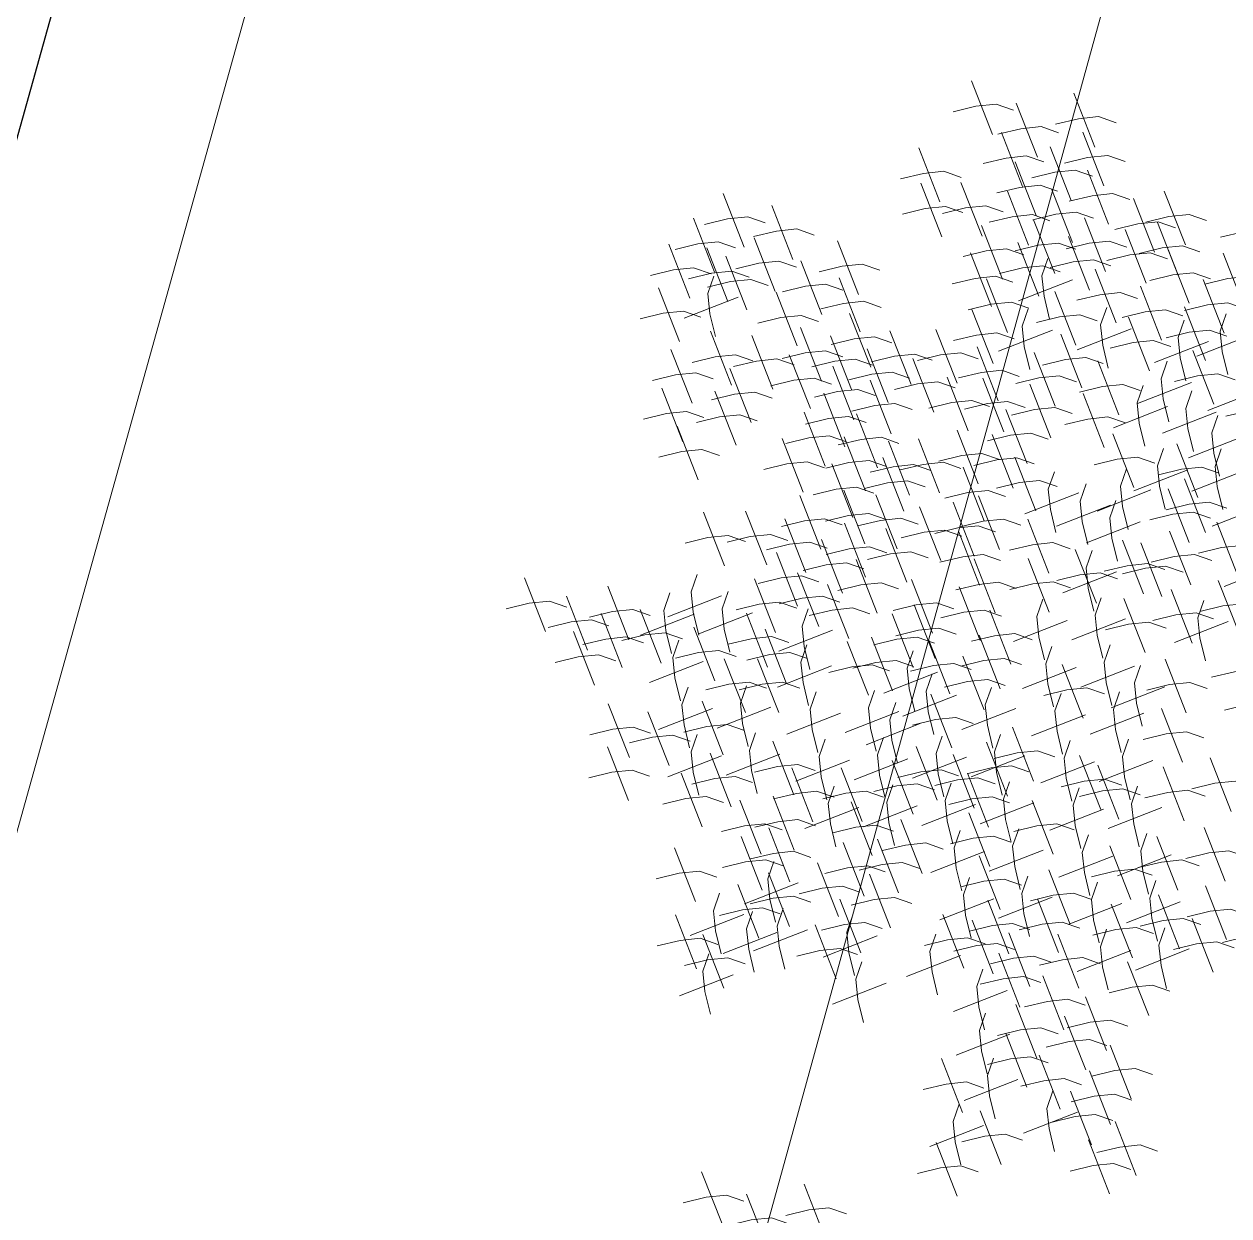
# Model space of a CAD drawing. Header units: millimetres. Extents: x 474016 to 477875, y 2288607 to 2292200.
# Drawn here: x 474440.06 to 474449.75, y 2289468.14 to 2289477.73 of the extents above; entities that cross this region are included whole.
import ezdxf

# ---------------------------------------------------------------- set-up
doc = ezdxf.new("R2010")
doc.units = ezdxf.units.MM
doc.header["$LTSCALE"] = 50
for name, color, linetype, lineweight in [('BANQUETA', 251, 'Continuous', 5), ('EXT', 3, 'Continuous', 5), ('JARDINES', 98, 'Continuous', 13)]:
    doc.layers.add(name, color=color, linetype=linetype, lineweight=lineweight)
doc.layers.add('CVL_LOTIF', color=1, linetype='Continuous')

# ---------------------------------------------------------------- blocks, each defined once
blk = doc.blocks.new('Plarbol-031')
for points in [[(-1.761525, 1.7539), (-1.539175, 1.6008)], [(-1.75135, 1.585575), (-1.677025, 1.6675), (-1.603975, 1.7285), (-1.52075, 1.750725)], [(-0.81625, 1.57985), (-0.74195, 1.6618), (-0.668875, 1.722775), (-0.585675, 1.745)], [(-1.6243, 1.62685), (-1.401975, 1.47375)], [(-1.614125, 1.458525), (-1.5398, 1.54045), (-1.46675, 1.60145), (-1.38355, 1.623675)], [(-1.15485, 1.61225), (-0.932525, 1.45915)], [(-1.144675, 1.4439), (-1.07035, 1.52585), (-0.9973, 1.586825), (-0.9141, 1.609075)], [(-2.19095, 1.5341), (-1.9686, 1.381025)], [(-2.180775, 1.365775), (-2.10645, 1.447725), (-2.0334, 1.5087), (-1.950175, 1.530925)], [(-1.9578, 1.5646), (-1.735475, 1.4115)], [(-1.94765, 1.39625), (-1.873325, 1.4782), (-1.800275, 1.5392), (-1.71705, 1.561425)], [(-0.764175, 1.525225), (-0.541825, 1.372125)], [(-0.754, 1.356875), (-0.679675, 1.438825), (-0.606625, 1.4998), (-0.5234, 1.52205)], [(-1.7126, 1.48455), (-1.490275, 1.331475)], [(-1.702425, 1.316225), (-1.6281, 1.398175), (-1.55505, 1.45915), (-1.47185, 1.481375)], [(-1.506775, 1.49155), (-1.28445, 1.33845)], [(-1.496625, 1.3232), (-1.4223, 1.40515), (-1.349225, 1.466125), (-1.266025, 1.488375)], [(-1.255225, 1.50235), (-1.032875, 1.34925)], [(-1.24505, 1.334), (-1.170725, 1.41595), (-1.097675, 1.476925), (-1.01445, 1.499175)], [(-1.098325, 1.4725), (-0.875975, 1.3194)], [(-1.08815, 1.30415), (-1.013825, 1.3861), (-0.940775, 1.447075), (-0.85755, 1.469325)], [(-1.93875, 1.41215), (-1.7164, 1.25905)], [(-1.928575, 1.2438), (-1.85425, 1.32575), (-1.7812, 1.386725), (-1.698, 1.408975)], [(-1.205675, 1.361325), (-0.983325, 1.208225)], [(-1.1955, 1.192975), (-1.121175, 1.274925), (-1.048125, 1.3359), (-0.9649, 1.35815)], [(-0.9865, 1.395625), (-0.764175, 1.242525)], [(-0.97635, 1.227275), (-0.902025, 1.309225), (-0.828975, 1.370225), (-0.74575, 1.39245)], [(-0.773075, 1.37085), (-0.550725, 1.21775)], [(-0.7629, 1.2025), (-0.688575, 1.28445), (-0.615525, 1.34545), (-0.5323, 1.367675)], [(-1.808525, 1.33465), (-1.586175, 1.18155)], [(-1.79835, 1.1663), (-1.724025, 1.24825), (-1.650975, 1.309225), (-1.567775, 1.331475)], [(-1.59825, 1.3251), (-1.375925, 1.172025)], [(-1.5881, 1.156775), (-1.513775, 1.238725), (-1.440725, 1.2997), (-1.3575, 1.321925)], [(-1.39435, 1.2997), (-1.172, 1.1466)], [(-1.384175, 1.13135), (-1.30985, 1.2133), (-1.2368, 1.2743), (-1.153575, 1.296525)], [(-0.428125, 1.067825), (-0.510075, 1.14215), (-0.57105, 1.215225), (-0.5933, 1.298425)], [(-0.596475, 1.057675), (-0.443375, 1.28)], [(-1.761525, 1.2006), (-1.539175, 1.0475)], [(-1.75135, 1.03225), (-1.677025, 1.1142), (-1.603975, 1.1752), (-1.52075, 1.197425)], [(-1.4064, 1.18535), (-1.184075, 1.03225)], [(-0.773075, 1.216475), (-0.550725, 1.0634)], [(-0.7629, 1.04815), (-0.688575, 1.1301), (-0.615525, 1.191075), (-0.5323, 1.2133)], [(-2.21825, 1.13645), (-1.995925, 0.98335)], [(-2.2081, 0.9681), (-2.133775, 1.05005), (-2.060725, 1.111025), (-1.9775, 1.133275)], [(-1.58555, 1.158675), (-1.363225, 1.005575)], [(-1.575375, 0.990325), (-1.50105, 1.072275), (-1.428, 1.133275), (-1.3448, 1.1555)], [(-1.39625, 1.017025), (-1.321925, 1.09895), (-1.248875, 1.15995), (-1.16565, 1.182175)], [(-1.21775, 1.128175), (-0.9954, 0.9751)], [(-0.9973, 1.1809), (-0.774975, 1.027825)], [(-0.98715, 1.012575), (-0.912825, 1.094525), (-0.839775, 1.1555), (-0.75655, 1.177725)], [(-0.7432, 0.923), (-0.590125, 1.145325)], [(-0.574875, 0.93315), (-0.656825, 1.007475), (-0.7178, 1.08055), (-0.740025, 1.16375)], [(-1.9648, 1.11295), (-1.74245, 0.95985)], [(-1.954625, 0.9446), (-1.8803, 1.02655), (-1.80725, 1.087525), (-1.724025, 1.10975)], [(-1.207575, 0.95985), (-1.13325, 1.0418), (-1.0602, 1.102775), (-0.976975, 1.125)], [(-0.4116, 0.87535), (-0.258525, 1.0977)], [(-1.58745, 1.029725), (-1.365125, 0.876625)], [(-1.5773, 0.861375), (-1.502975, 0.943325), (-1.429925, 1.0043), (-1.3467, 1.02655)], [(-1.431825, 0.805475), (-1.278725, 1.027825)], [(-1.263475, 0.81565), (-1.345425, 0.889975), (-1.4064, 0.963025), (-1.42865, 1.046225)], [(-0.96365, 1.03035), (-0.7413, 0.87725)], [(-0.953475, 0.862025), (-0.87915, 0.94395), (-0.8061, 1.00495), (-0.722875, 1.027175)], [(-0.62695, 1.06975), (-0.404625, 0.91665)], [(-0.6168, 0.9014), (-0.542475, 0.98335), (-0.469425, 1.044325), (-0.3862, 1.066575)], [(-0.326475, 0.900775), (-0.25215, 0.9827), (-0.179125, 1.0437), (-0.095925, 1.065925)], [(-2.11915, 1.00495), (-1.896825, 0.85185)], [(-2.109, 0.8366), (-2.034675, 0.91855), (-1.961625, 0.979525), (-1.8784, 1.001775)], [(-1.772325, 0.999875), (-1.549975, 0.846775)], [(-1.76215, 0.831525), (-1.687825, 0.913475), (-1.614775, 0.97445), (-1.53155, 0.996675)], [(-1.076075, 0.769275), (-0.922975, 0.9916)], [(-0.90775, 0.779425), (-0.989675, 0.85375), (-1.050675, 0.9268), (-1.0729, 1.010025)], [(-0.53295, 0.72925), (-0.6149, 0.803575), (-0.675875, 0.876625), (-0.6981, 0.95985)], [(-1.315575, 0.93635), (-1.093225, 0.78325)], [(-1.3054, 0.768), (-1.231075, 0.84995), (-1.158025, 0.910925), (-1.0748, 0.93315)], [(-0.701275, 0.719075), (-0.548175, 0.941425)], [(-0.358875, 0.6797), (-0.440825, 0.754025), (-0.501825, 0.827075), (-0.52405, 0.9103)], [(-1.7431, 0.8652), (-1.52075, 0.7121)], [(-1.732925, 0.69685), (-1.6586, 0.7788), (-1.58555, 0.839775), (-1.502325, 0.862025)], [(-0.527225, 0.669525), (-0.374125, 0.891875)], [(-0.36205, 0.642225), (-0.209, 0.86455)], [(-0.19375, 0.652375), (-0.275675, 0.7267), (-0.33665, 0.79975), (-0.358875, 0.882975)], [(-1.6135, 0.8061), (-1.391175, 0.653025)], [(-1.603325, 0.637775), (-1.529025, 0.719725), (-1.45595, 0.7807), (-1.37275, 0.802925)], [(-1.20885, 0.568525), (-1.2908, 0.64285), (-1.351775, 0.7159), (-1.374, 0.799125)], [(-0.5628, 0.572975), (-0.64475, 0.6473), (-0.705725, 0.72035), (-0.727975, 0.803575)], [(-1.3772, 0.558375), (-1.2241, 0.7807)], [(-1.18025, 0.78705), (-0.957925, 0.63395)], [(-1.1701, 0.618725), (-1.095775, 0.70065), (-1.022725, 0.76165), (-0.9395, 0.783875)], [(-0.966825, 0.780075), (-0.744475, 0.626975)], [(-0.95665, 0.611725), (-0.882325, 0.693675), (-0.809275, 0.75465), (-0.72605, 0.7769)], [(-0.73115, 0.5628), (-0.57805, 0.78515)], [(-0.262325, 0.520875), (-0.10925, 0.743225)], [(-0.094, 0.53105), (-0.17595, 0.605375), (-0.23695, 0.678425), (-0.25915, 0.76165)], [(-1.58935, 0.6492), (-1.367025, 0.4961)], [(-1.5792, 0.480875), (-1.504875, 0.5628), (-1.431825, 0.6238), (-1.3486, 0.646025)], [(-1.235525, 0.646025), (-1.0132, 0.492925)], [(-1.225375, 0.4777), (-1.15105, 0.559625), (-1.077975, 0.620625), (-0.994775, 0.64285)], [(-0.444, 0.665725), (-0.2217, 0.512625)], [(-0.43385, 0.497375), (-0.359525, 0.579325), (-0.286475, 0.6403), (-0.203275, 0.66255)], [(-0.091475, 0.439575), (0.061625, 0.6619)], [(-2.290675, 0.56345), (-2.06835, 0.41035)], [(-0.938875, 0.6149), (-0.716525, 0.4618)], [(-0.9287, 0.44655), (-0.854375, 0.5285), (-0.781325, 0.5895), (-0.6981, 0.611725)], [(-0.4872, 0.3716), (-0.3341, 0.59395)], [(-0.31885, 0.381775), (-0.4008, 0.4561), (-0.4618, 0.52915), (-0.484025, 0.61235)], [(-2.6369, 0.527875), (-2.41455, 0.374775)], [(-2.626725, 0.359525), (-2.5524, 0.441475), (-2.47935, 0.502475), (-2.396125, 0.5247)], [(-2.280525, 0.3951), (-2.2062, 0.47705), (-2.133125, 0.538025), (-2.049925, 0.560275)], [(-1.47185, 0.5177), (-1.2495, 0.364625)], [(-1.461675, 0.349375), (-1.38735, 0.431325), (-1.3143, 0.4923), (-1.231075, 0.514525)], [(-1.1701, 0.512625), (-0.94775, 0.359525)], [(-1.159925, 0.344275), (-1.0856, 0.426225), (-1.01255, 0.487225), (-0.929325, 0.50945)], [(-0.719075, 0.536775), (-0.496725, 0.383675)], [(-0.7089, 0.368425), (-0.634575, 0.450375), (-0.561525, 0.51135), (-0.4783, 0.5336)], [(-0.3233, 0.55075), (-0.101, 0.39765)], [(-0.31315, 0.3824), (-0.23885, 0.46435), (-0.1658, 0.525325), (-0.082575, 0.547575)], [(-1.677025, 0.478325), (-1.4547, 0.325225)], [(-1.66685, 0.309975), (-1.59255, 0.391925), (-1.519475, 0.452925), (-1.436275, 0.47515)], [(-0.359525, 0.4688), (-0.1372, 0.3157)], [(-0.34935, 0.30045), (-0.275025, 0.3824), (-0.202, 0.443375), (-0.118775, 0.465625)], [(-0.084475, 0.467525), (0.13785, 0.314425)], [(-0.074325, 0.299175), (0, 0.381125), (0.073075, 0.442125), (0.156275, 0.46435)], [(0.11245, 0.237575), (0.26555, 0.4599)], [(-2.85795, 0.4472), (-2.635625, 0.2941)], [(-2.8478, 0.27885), (-2.773475, 0.3608), (-2.700425, 0.421775), (-2.6172, 0.444025)], [(-2.187125, 0.4237), (-1.9648, 0.2706)], [(-2.176975, 0.25535), (-2.10265, 0.3373), (-2.0296, 0.398275), (-1.946375, 0.420525)], [(-1.3683, 0.41225), (-1.14595, 0.25915)], [(-1.358125, 0.243925), (-1.2838, 0.325875), (-1.21075, 0.38685), (-1.127525, 0.409075)], [(-0.576775, 0.1969), (-0.423675, 0.41925)], [(-0.408425, 0.207075), (-0.490375, 0.2814), (-0.551375, 0.35445), (-0.5736, 0.437675)], [(-2.62165, 0.357), (-2.3993, 0.2039)], [(-2.611475, 0.18865), (-2.53715, 0.2706), (-2.4641, 0.331575), (-2.380875, 0.353825)], [(-2.38025, 0.3894), (-2.1579, 0.2363)], [(-2.370075, 0.22105), (-2.29575, 0.303), (-2.2227, 0.363975), (-2.1395, 0.3862)], [(-1.851075, 0.3519), (-1.62875, 0.198825)], [(-1.840925, 0.183575), (-1.7666, 0.265525), (-1.69355, 0.3265), (-1.610325, 0.348725)], [(-1.1955, 0.35065), (-0.973175, 0.19755)], [(-1.18535, 0.1823), (-1.111025, 0.26425), (-1.037975, 0.325225), (-0.95475, 0.34745)], [(-2.0531, 0.3138), (-1.83075, 0.1607)], [(-2.042925, 0.14545), (-1.9686, 0.2274), (-1.89555, 0.288375), (-1.812325, 0.310625)], [(-1.690375, 0.3049), (-1.468025, 0.1518)], [(-1.6802, 0.13655), (-1.605875, 0.2185), (-1.532825, 0.2795), (-1.4496, 0.301725)], [(-1.508675, 0.322675), (-1.28635, 0.1696)], [(-1.498525, 0.15435), (-1.4242, 0.2363), (-1.35115, 0.297275), (-1.267925, 0.3195)], [(-0.36715, 0.0559), (-0.4491, 0.1302), (-0.510075, 0.20325), (-0.5323, 0.286475)], [(-0.2433, 0.3087), (-0.02095, 0.155625)], [(-0.233125, 0.140375), (-0.1588, 0.222325), (-0.08575, 0.2833), (-0.002525, 0.305525)], [(-2.9075, 0.273125), (-2.685175, 0.12005)], [(-2.89735, 0.1048), (-2.823025, 0.18675), (-2.749975, 0.247725), (-2.66675, 0.26995)], [(-0.680325, 0.00635), (-0.762275, 0.08065), (-0.82325, 0.1537), (-0.845475, 0.236925)], [(-0.6943, 0.0324), (-0.5412, 0.254725)], [(-0.52595, 0.042575), (-0.6079, 0.116875), (-0.668875, 0.189925), (-0.691125, 0.273125)], [(-0.535475, 0.04575), (-0.382375, 0.26805)], [(0.074325, 0.245175), (0.296675, 0.0921)], [(0.0845, 0.07685), (0.158825, 0.1588), (0.231875, 0.219775), (0.3151, 0.242)], [(-2.777925, 0.194375), (-2.555575, 0.0413)], [(-2.76775, 0.02605), (-2.693425, 0.107975), (-2.620375, 0.16895), (-2.53715, 0.1912)], [(-2.682625, 0.21215), (-2.4603, 0.05905)], [(-2.672475, 0.043825), (-2.59815, 0.12575), (-2.525075, 0.18675), (-2.441875, 0.208975)], [(-2.3936, 0.204525), (-2.17125, 0.05145)], [(-2.383425, 0.036225), (-2.3091, 0.118125), (-2.23605, 0.179125), (-2.152825, 0.20135)], [(-2.0696, 0.177225), (-1.847275, 0.02415)], [(-2.05945, 0.0089), (-1.985125, 0.090825), (-1.912075, 0.1518), (-1.82885, 0.17405)], [(-1.892375, 0.22295), (-1.67005, 0.06985)], [(-1.8822, 0.054625), (-1.8079, 0.13655), (-1.734825, 0.19755), (-1.651625, 0.219775)], [(-1.1847, 0.2185), (-0.962375, 0.0654)], [(-1.17455, 0.0502), (-1.100225, 0.1321), (-1.027175, 0.1931), (-0.94395, 0.215325)], [(-1.037325, 0.189925), (-0.815, 0.03685)], [(-1.027175, 0.0216), (-0.95285, 0.103525), (-0.879775, 0.1645), (-0.796575, 0.18675)], [(-0.84865, -0.0038), (-0.695575, 0.2185)], [(-0.324575, 0.188025), (-0.102275, 0.03495)], [(-0.314425, 0.0197), (-0.240125, 0.101625), (-0.16705, 0.1626), (-0.08385, 0.18485)], [(-2.2062, 0.13085), (-1.98385, -0.022225)], [(-2.196025, -0.037475), (-2.1217, 0.044475), (-2.04865, 0.105425), (-1.965425, 0.127675)], [(-1.330825, 0.1429), (-1.108475, -0.01015)], [(-1.32065, -0.0254), (-1.246325, 0.05655), (-1.173275, 0.1175), (-1.09005, 0.139725)], [(-0.402075, 0.1499), (-0.179775, -0.003175)], [(-0.391925, -0.018425), (-0.3176, 0.0635), (-0.24455, 0.1245), (-0.16135, 0.146725)], [(0.235675, -0.100375), (0.15375, -0.02605), (0.09275, 0.047025), (0.070525, 0.1302)], [(-2.934825, 0.107975), (-2.712475, -0.0451)], [(-2.92465, -0.06035), (-2.850325, 0.0216), (-2.777275, 0.08255), (-2.69405, 0.1048)], [(-2.680725, -0.13785), (-2.527625, 0.084475)], [(-2.512375, -0.127675), (-2.594325, -0.05335), (-2.6553, 0.0197), (-2.67755, 0.1029)], [(-1.98005, 0.0654), (-1.7577, -0.08765)], [(-1.969875, -0.1029), (-1.89555, -0.02095), (-1.8225, 0.040025), (-1.739275, 0.062225)], [(-1.799, 0.1086), (-1.57665, -0.044475)], [(-1.788825, -0.0597), (-1.7145, 0.02225), (-1.64145, 0.0832), (-1.558225, 0.105425)], [(-0.084475, 0.086375), (0.13785, -0.0667)], [(-0.074325, -0.08195), (0, 0), (0.073075, 0.060975), (0.156275, 0.0832)], [(0.06735, -0.110525), (0.22045, 0.111775)], [(-1.457225, 0.008275), (-1.2349, -0.144825)], [(-1.447075, -0.160075), (-1.37275, -0.078125), (-1.2997, -0.01715), (-1.216475, 0.005075)], [(-1.210125, 0.015875), (-0.987775, -0.1372)], [(-1.19995, -0.15245), (-1.125625, -0.0705), (-1.052575, -0.009525), (-0.96935, 0.0127)], [(-0.4961, -0.210275), (-0.343, 0.012075)], [(-0.32775, -0.2001), (-0.4097, -0.125775), (-0.470675, -0.052725), (-0.492925, 0.0305)], [(0.30175, -0.148), (0.376075, -0.06605), (0.449125, -0.005075), (0.53235, 0.01715)], [(-2.3739, -0.02795), (-2.15155, -0.18105)], [(-2.363725, -0.196275), (-2.2894, -0.11435), (-2.21635, -0.05335), (-2.133125, -0.031125)], [(-2.17825, -0.00445), (-1.9559, -0.157525)], [(-2.168075, -0.172775), (-2.09375, -0.090825), (-2.0207, -0.02985), (-1.937475, -0.007625)], [(-1.076075, -0.054625), (-0.85375, -0.207725)], [(-0.82325, -0.0165), (-0.600925, -0.1696)], [(-0.813075, -0.18485), (-0.73875, -0.1029), (-0.6657, -0.041925), (-0.5825, -0.0197)], [(-0.5609, -0.0089), (-0.33855, -0.161975)], [(-0.550725, -0.177225), (-0.4764, -0.095275), (-0.40335, -0.0343), (-0.320125, -0.012075)], [(-2.8605, -0.087025), (-2.63815, -0.240125)], [(-2.850325, -0.255375), (-2.776, -0.173425), (-2.70295, -0.112425), (-2.619725, -0.0902)], [(-1.944475, -0.062875), (-1.722125, -0.215975)], [(-1.9343, -0.231225), (-1.859975, -0.149275), (-1.786925, -0.0883), (-1.7037, -0.06605)], [(-1.762775, -0.057175), (-1.54045, -0.210275)], [(-1.752625, -0.2255), (-1.6783, -0.14355), (-1.60525, -0.082575), (-1.522025, -0.06035)], [(-1.567775, -0.0794), (-1.345425, -0.2325)], [(-1.5576, -0.24775), (-1.483275, -0.1658), (-1.410225, -0.1048), (-1.327, -0.082575)], [(-1.065925, -0.222975), (-0.9916, -0.141025), (-0.91855, -0.080025), (-0.835325, -0.0578)], [(-0.2433, -0.072425), (-0.02095, -0.2255)], [(-0.233125, -0.24075), (-0.1588, -0.1588), (-0.08575, -0.097825), (-0.002525, -0.0756)], [(0.4377, -0.2414), (0.512025, -0.15945), (0.585075, -0.09845), (0.6683, -0.076225)], [(-2.544775, -0.119425), (-2.32245, -0.272525)], [(-2.534625, -0.287775), (-2.4603, -0.205825), (-2.387225, -0.144825), (-2.304025, -0.1226)], [(-1.547425, -0.157525), (-1.3251, -0.310625)], [(-1.537275, -0.325875), (-1.46295, -0.243925), (-1.3899, -0.18295), (-1.306675, -0.160725)], [(-1.1574, -0.14675), (-0.93505, -0.299825)], [(-1.147225, -0.315075), (-1.0729, -0.233125), (-0.99985, -0.17215), (-0.916625, -0.149925)], [(-0.7197, -0.1677), (-0.497375, -0.3208)], [(-0.337275, -0.369075), (-0.184225, -0.14675)], [(-0.168975, -0.3589), (-0.2509, -0.284575), (-0.311875, -0.211525), (-0.3341, -0.128325)], [(-2.372, -0.21345), (-2.14965, -0.366525)], [(-2.361825, -0.381775), (-2.2875, -0.299825), (-2.21445, -0.23885), (-2.131225, -0.216625)], [(-1.969875, -0.188025), (-1.74755, -0.341125)], [(-1.9597, -0.356375), (-1.8854, -0.274425), (-1.812325, -0.21345), (-1.729125, -0.1912)], [(-1.750075, -0.1785), (-1.52775, -0.3316)], [(-1.739925, -0.34685), (-1.6656, -0.2649), (-1.59255, -0.2039), (-1.509325, -0.181675)], [(-0.70955, -0.33605), (-0.635225, -0.2541), (-0.56215, -0.1931), (-0.47895, -0.170875)], [(0.074325, -0.199475), (0.296675, -0.35255)], [(0.0845, -0.3678), (0.158825, -0.28585), (0.231875, -0.224875), (0.3151, -0.20265)], [(-1.27555, -0.25155), (-1.0532, -0.40465)], [(-1.265375, -0.4199), (-1.19105, -0.33795), (-1.118, -0.276975), (-1.0348, -0.254725)], [(-1.061475, -0.2452), (-0.839125, -0.3983)], [(-1.0513, -0.41355), (-0.976975, -0.3316), (-0.903925, -0.2706), (-0.8207, -0.248375)], [(-2.650875, -0.293475), (-2.428525, -0.446575)], [(-2.6407, -0.461825), (-2.566375, -0.379875), (-2.493325, -0.3189), (-2.4101, -0.29665)], [(-1.729125, -0.315075), (-1.506775, -0.468175)], [(-1.71895, -0.483425), (-1.644625, -0.401475), (-1.571575, -0.3405), (-1.48835, -0.31825)], [(-1.47565, -0.32015), (-1.253325, -0.47325)], [(-1.4655, -0.4885), (-1.391175, -0.40655), (-1.3181, -0.345575), (-1.2349, -0.323325)], [(-0.928075, -0.311275), (-0.705725, -0.464375)], [(-0.9179, -0.4796), (-0.843575, -0.39765), (-0.770525, -0.336675), (-0.6873, -0.31445)], [(-0.559625, -0.5279), (-0.406525, -0.30555)], [(-0.391275, -0.517725), (-0.473225, -0.4434), (-0.5342, -0.37035), (-0.55645, -0.287125)], [(-0.1785, -0.5279), (-0.0254, -0.30555)], [(-0.01015, -0.517725), (-0.0921, -0.4434), (-0.153075, -0.37035), (-0.175325, -0.287125)], [(-0.007625, -0.52915), (0.145475, -0.306825)], [(0.160725, -0.519), (0.078775, -0.444675), (0.0178, -0.371625), (-0.00445, -0.2884)], [(-2.370725, -0.3405), (-2.148375, -0.493575)], [(-2.36055, -0.508825), (-2.286225, -0.426875), (-2.213175, -0.3659), (-2.12995, -0.343675)], [(-1.987025, -0.34685), (-1.7647, -0.499925)], [(-1.976875, -0.515175), (-1.90255, -0.433225), (-1.829475, -0.37225), (-1.746275, -0.350025)], [(-1.612875, -0.3856), (-1.390525, -0.538675)], [(-1.6027, -0.553925), (-1.528375, -0.471975), (-1.455325, -0.411), (-1.3721, -0.388775)], [(-1.349875, -0.4237), (-1.127525, -0.5768)], [(-1.3397, -0.59205), (-1.265375, -0.5101), (-1.192325, -0.449125), (-1.109125, -0.426875)], [(-0.2325, -0.676525), (-0.314425, -0.6022), (-0.3754, -0.52915), (-0.397625, -0.44595)], [(0.14865, -0.676525), (0.0667, -0.6022), (0.005725, -0.52915), (-0.0165, -0.44595)], [(0.18995, -0.399575), (0.412275, -0.552675)], [(0.200125, -0.5679), (0.274425, -0.48595), (0.3475, -0.424975), (0.4307, -0.40275)], [(-2.585425, -0.46755), (-2.3631, -0.620625)], [(-2.575275, -0.635875), (-2.50095, -0.553925), (-2.4279, -0.49295), (-2.344675, -0.470725)], [(-0.912825, -0.458), (-0.690475, -0.6111)], [(-0.90265, -0.62635), (-0.828325, -0.5444), (-0.755275, -0.483425), (-0.67205, -0.461175)], [(-0.7324, -0.4688), (-0.510075, -0.6219)], [(-0.72225, -0.63715), (-0.647925, -0.5552), (-0.574875, -0.494225), (-0.49165, -0.471975)], [(-0.4008, -0.6867), (-0.247725, -0.464375)], [(-0.3106, -0.489775), (-0.0883, -0.642875)], [(-0.30045, -0.658125), (-0.22615, -0.576175), (-0.153075, -0.515175), (-0.069875, -0.49295)], [(-0.019675, -0.6867), (0.1334, -0.464375)], [(0.507575, -0.4631), (0.7299, -0.6162)], [(0.51775, -0.631425), (0.59205, -0.549475), (0.665125, -0.4885), (0.748325, -0.466275)], [(-1.769775, -0.521525), (-1.547425, -0.674625)], [(-1.7596, -0.689875), (-1.685275, -0.607925), (-1.612225, -0.54695), (-1.529025, -0.5247)], [(-1.5233, -0.51265), (-1.30095, -0.665725)], [(-1.513125, -0.680975), (-1.4388, -0.599025), (-1.36575, -0.53805), (-1.282525, -0.515825)], [(-1.116725, -0.553925), (-0.8944, -0.707025)], [(-1.106575, -0.722275), (-1.03225, -0.640325), (-0.9592, -0.57935), (-0.875975, -0.5571)], [(-2.426625, -0.57425), (-2.204275, -0.72735)], [(-2.41645, -0.7426), (-2.342125, -0.66065), (-2.269075, -0.599675), (-2.18585, -0.577425)], [(-0.7089, -0.592675), (-0.486575, -0.745775)], [(-0.69875, -0.761025), (-0.624425, -0.679075), (-0.551375, -0.6181), (-0.46815, -0.59585)], [(-0.073675, -0.83535), (-0.155625, -0.761025), (-0.2166, -0.687975), (-0.23885, -0.60475)], [(0.307475, -0.83535), (0.225525, -0.761025), (0.16455, -0.687975), (0.1423, -0.60475)], [(-1.76595, -0.65175), (-1.543625, -0.80485)], [(-1.7558, -0.8201), (-1.681475, -0.73815), (-1.608425, -0.677175), (-1.5252, -0.65495)], [(-1.5703, -0.63525), (-1.347975, -0.78835)], [(-1.56015, -0.803575), (-1.485825, -0.72165), (-1.41275, -0.66065), (-1.32955, -0.638425)], [(-1.3829, -0.6219), (-1.160575, -0.775)], [(-1.37275, -0.79025), (-1.298425, -0.7083), (-1.225375, -0.647325), (-1.14215, -0.625075)], [(-1.0405, -0.64605), (-0.818175, -0.79915)], [(-1.03035, -0.814375), (-0.956025, -0.73245), (-0.882975, -0.67145), (-0.79975, -0.649225)], [(-0.242025, -0.845525), (-0.088925, -0.623175)], [(0.139125, -0.845525), (0.292225, -0.623175)], [(0.34875, -0.6219), (0.5711, -0.775)], [(0.358925, -0.79025), (0.43325, -0.7083), (0.5063, -0.647325), (0.589525, -0.625075)], [(-1.938125, -0.724175), (-1.715775, -0.877275)], [(-1.92795, -0.892525), (-1.853625, -0.810575), (-1.780575, -0.7496), (-1.69735, -0.72735)], [(-0.716525, -0.71655), (-0.4942, -0.86965)], [(-0.706375, -0.8849), (-0.63205, -0.80295), (-0.558975, -0.741975), (-0.475775, -0.719725)], [(-1.1015, -0.737525), (-0.87915, -0.890625)], [(-1.091325, -0.90585), (-1.017, -0.823925), (-0.94395, -0.762925), (-0.860725, -0.7407)], [(-0.890575, -0.743875), (-0.66825, -0.896975)], [(-0.880425, -0.912225), (-0.8061, -0.830275), (-0.73305, -0.769275), (-0.649825, -0.74705)], [(-0.52785, -1.004325), (-0.374775, -0.782)], [(-0.359525, -0.99415), (-0.441475, -0.919825), (-0.50245, -0.846775), (-0.524675, -0.763575)], [(-0.0832, -1.004325), (0.069875, -0.782)], [(0.085125, -0.99415), (0.003175, -0.919825), (-0.0578, -0.846775), (-0.080025, -0.763575)], [(0.092125, -0.786425), (0.31445, -0.939525)], [(0.29795, -1.004325), (0.451025, -0.782)], [(0.466275, -0.99415), (0.384325, -0.919825), (0.32335, -0.846775), (0.301125, -0.763575)], [(0.666375, -0.74895), (0.888725, -0.90205)], [(0.67655, -0.9173), (0.750875, -0.83535), (0.823925, -0.774375), (0.90715, -0.752125)], [(-2.099475, -0.838525), (-1.877125, -0.991625)], [(-2.0893, -1.006875), (-2.014975, -0.924925), (-1.941925, -0.863925), (-1.8587, -0.8417)], [(-1.71005, -0.803575), (-1.487725, -0.956675)], [(-1.6999, -0.971925), (-1.625575, -0.889975), (-1.552525, -0.829), (-1.4693, -0.806775)], [(-1.575375, -0.82645), (-1.35305, -0.97955)], [(-1.565225, -0.9948), (-1.4909, -0.91285), (-1.41785, -0.851875), (-1.334625, -0.829625)], [(-1.428, -0.79405), (-1.205675, -0.94715)], [(-1.41785, -0.9624), (-1.343525, -0.88045), (-1.270475, -0.819475), (-1.18725, -0.797225)], [(-0.92615, -1.067225), (-0.773075, -0.844875)], [(-0.757825, -1.05705), (-0.839775, -0.982725), (-0.90075, -0.909675), (-0.922975, -0.82645)], [(-0.0038, -0.7966), (0.218525, -0.9497)], [(0.00635, -0.96495), (0.080675, -0.883), (0.15375, -0.822), (0.23695, -0.799775)], [(0.102275, -0.954775), (0.1766, -0.872825), (0.24965, -0.81185), (0.332875, -0.7896)], [(-1.121175, -0.883), (-0.89885, -1.0361)], [(-1.111025, -1.051325), (-1.0367, -0.969375), (-0.96365, -0.9084), (-0.880425, -0.886175)], [(-0.792125, -1.1066), (-0.639025, -0.884275)], [(-0.623775, -1.096425), (-0.705725, -1.0221), (-0.766725, -0.94905), (-0.78895, -0.86585)], [(-0.337925, -0.862675), (-0.1156, -1.01575)], [(-0.32775, -1.031), (-0.253425, -0.94905), (-0.1804, -0.888075), (-0.097175, -0.86585)], [(-1.274925, -1.170125), (-1.35685, -1.0958), (-1.41785, -1.02275), (-1.440075, -0.939525)], [(-0.7413, -0.9478), (-0.518975, -1.100875)], [(-0.73115, -1.116125), (-0.656825, -1.034175), (-0.58375, -0.9732), (-0.50055, -0.950975)], [(-0.36905, -1.16315), (-0.215975, -0.9408)], [(-0.200725, -1.152975), (-0.28265, -1.07865), (-0.343625, -1.0056), (-0.365875, -0.922375)], [(0.0756, -1.16315), (0.2287, -0.9408)], [(0.24395, -1.152975), (0.162, -1.07865), (0.101025, -1.0056), (0.078775, -0.922375)], [(0.45675, -1.16315), (0.60985, -0.9408)], [(0.6251, -1.152975), (0.54315, -1.07865), (0.482175, -1.0056), (0.459925, -0.922375)], [(0.507575, -0.907775), (0.7299, -1.060875)], [(0.51775, -1.0761), (0.59205, -0.99415), (0.665125, -0.933175), (0.748325, -0.91095)], [(-1.726575, -0.963675), (-1.50425, -1.116775)], [(-1.7164, -1.132), (-1.642075, -1.050075), (-1.569025, -0.989075), (-1.485825, -0.96685)], [(-1.44325, -1.1803), (-1.29015, -0.95795)], [(-1.203125, -0.9624), (-0.9808, -1.1155)], [(-1.192975, -1.13075), (-1.11865, -1.0488), (-1.0456, -0.9878), (-0.962375, -0.965575)], [(-0.39955, -0.989075), (-0.177225, -1.142175)], [(-0.389375, -1.157425), (-0.31505, -1.075475), (-0.242025, -1.0145), (-0.1588, -0.99225)], [(0.8252, -0.9713), (1.047525, -1.1244)], [(0.835375, -1.139625), (0.909675, -1.057675), (0.98275, -0.9967), (1.06595, -0.974475)], [(1.039275, -1.146625), (1.1136, -1.064675), (1.18665, -1.0037), (1.269875, -0.98145)], [(0.34875, -1.066575), (0.5711, -1.219675)], [(0.358925, -1.234925), (0.43325, -1.152975), (0.5063, -1.092), (0.589525, -1.06975)], [(-1.9629, -1.337825), (-1.8098, -1.1155)], [(-1.79455, -1.327675), (-1.8765, -1.25335), (-1.937475, -1.1803), (-1.9597, -1.097075)], [(-1.79835, -1.32195), (-1.645275, -1.099625)], [(-1.630025, -1.311775), (-1.711975, -1.23745), (-1.77295, -1.1644), (-1.795175, -1.0812)], [(-1.66685, -1.1174), (-1.444525, -1.2705)], [(-1.6567, -1.28575), (-1.582375, -1.2038), (-1.509325, -1.1428), (-1.4261, -1.120575)], [(-1.353675, -1.32195), (-1.2006, -1.099625)], [(-1.18535, -1.311775), (-1.2673, -1.23745), (-1.328275, -1.1644), (-1.3505, -1.0812)], [(-0.972525, -1.32195), (-0.81945, -1.099625)], [(-0.8042, -1.311775), (-0.88615, -1.23745), (-0.947125, -1.1644), (-0.96935, -1.0812)], [(-0.858825, -1.31305), (-0.705725, -1.090725)], [(-0.690475, -1.3029), (-0.772425, -1.228575), (-0.833425, -1.155525), (-0.85565, -1.0723)], [(-0.591375, -1.32195), (-0.4383, -1.099625)], [(-0.42305, -1.311775), (-0.505, -1.23745), (-0.565975, -1.1644), (-0.5882, -1.0812)], [(-0.497375, -1.12375), (-0.275025, -1.27685)], [(-0.21025, -1.32195), (-0.057175, -1.099625)], [(-0.041925, -1.311775), (-0.123875, -1.23745), (-0.18485, -1.1644), (-0.207075, -1.0812)], [(-0.07115, -1.094525), (0.1512, -1.247625)], [(-0.060975, -1.262875), (0.01335, -1.180925), (0.0864, -1.11995), (0.169625, -1.0977)], [(0.234425, -1.32195), (0.3875, -1.099625)], [(0.40275, -1.311775), (0.3208, -1.23745), (0.259825, -1.1644), (0.2376, -1.0812)], [(0.615575, -1.32195), (0.76865, -1.099625)], [(0.7839, -1.311775), (0.70195, -1.23745), (0.640975, -1.1644), (0.61875, -1.0812)], [(-1.5538, -1.1301), (-1.33145, -1.2832)], [(-1.543625, -1.29845), (-1.4693, -1.2165), (-1.39625, -1.155525), (-1.313025, -1.133275)], [(-0.4872, -1.2921), (-0.412875, -1.21015), (-0.339825, -1.14915), (-0.2566, -1.126925)], [(-0.39255, -1.159325), (-0.17025, -1.312425)], [(-0.382375, -1.327675), (-0.30805, -1.245725), (-0.235025, -1.184725), (-0.151825, -1.1625)], [(0.666375, -1.1301), (0.888725, -1.2832)], [(0.67655, -1.29845), (0.750875, -1.2165), (0.823925, -1.155525), (0.90715, -1.133275)], [(0.8576, -1.13265), (1.079925, -1.28575)], [(0.86775, -1.300975), (0.942075, -1.21905), (1.01515, -1.15805), (1.09835, -1.135825)], [(-0.660625, -1.189175), (-0.4383, -1.342275)], [(-0.65045, -1.357525), (-0.57615, -1.275575), (-0.503075, -1.2146), (-0.419875, -1.19235)], [(-2.0207, -1.480775), (-1.8676, -1.258425)], [(-1.85235, -1.4706), (-1.9343, -1.396275), (-1.995275, -1.323225), (-2.017525, -1.24)], [(-1.504875, -1.264775), (-1.282525, -1.417875)], [(-1.4947, -1.433125), (-1.420375, -1.351175), (-1.347325, -1.2902), (-1.264125, -1.26795)], [(-1.194875, -1.480775), (-1.041775, -1.258425)], [(-1.026525, -1.4706), (-1.108475, -1.396275), (-1.16945, -1.323225), (-1.1917, -1.24)], [(-0.813725, -1.480775), (-0.660625, -1.258425)], [(-0.645375, -1.4706), (-0.727325, -1.396275), (-0.7883, -1.323225), (-0.81055, -1.24)], [(-0.432575, -1.480775), (-0.279475, -1.258425)], [(-0.264225, -1.4706), (-0.346175, -1.396275), (-0.40715, -1.323225), (-0.4294, -1.24)], [(-0.05145, -1.480775), (0.10165, -1.258425)], [(0.1169, -1.4706), (0.03495, -1.396275), (-0.026025, -1.323225), (-0.048275, -1.24)], [(0.393225, -1.480775), (0.546325, -1.258425)], [(0.561575, -1.4706), (0.479625, -1.396275), (0.41865, -1.323225), (0.3964, -1.24)], [(0.507575, -1.288925), (0.7299, -1.442025)], [(0.51775, -1.45725), (0.59205, -1.3753), (0.665125, -1.314325), (0.748325, -1.2921)], [(0.774375, -1.480775), (0.927475, -1.258425)], [(0.942725, -1.4706), (0.860775, -1.396275), (0.7998, -1.323225), (0.77755, -1.24)], [(-1.834575, -1.30925), (-1.612225, -1.46235)], [(-1.8244, -1.477575), (-1.750075, -1.39565), (-1.677025, -1.33465), (-1.5938, -1.312425)], [(-0.717175, -1.3067), (-0.494825, -1.4598)], [(-0.707, -1.47505), (-0.632675, -1.3931), (-0.559625, -1.332125), (-0.4764, -1.309875)], [(-0.283925, -1.3086), (-0.0616, -1.4617)], [(-0.27375, -1.47695), (-0.19945, -1.395), (-0.1264, -1.334025), (-0.0432, -1.311775)], [(0.17535, -1.32005), (0.397675, -1.47315)], [(0.1855, -1.488375), (0.259825, -1.40645), (0.332875, -1.34545), (0.4161, -1.323225)], [(-2.275425, -1.37595), (-2.0531, -1.52905)], [(-2.265275, -1.5443), (-2.19095, -1.46235), (-2.1179, -1.40135), (-2.034675, -1.379125)], [(-2.0893, -1.381025), (-1.866975, -1.534125)], [(-2.07915, -1.549375), (-2.004825, -1.467425), (-1.93175, -1.40645), (-1.84855, -1.3842)], [(-1.69355, -1.6294), (-1.7755, -1.555075), (-1.836475, -1.482025), (-1.8587, -1.398825)], [(-1.633825, -1.35245), (-1.4115, -1.50555)], [(-1.623675, -1.520775), (-1.54935, -1.438825), (-1.476275, -1.37785), (-1.393075, -1.355625)], [(-1.3124, -1.6294), (-1.39435, -1.555075), (-1.455325, -1.482025), (-1.47755, -1.398825)], [(-0.867725, -1.6294), (-0.949675, -1.555075), (-1.01065, -1.482025), (-1.032875, -1.398825)], [(-0.486575, -1.6294), (-0.568525, -1.555075), (-0.6295, -1.482025), (-0.651725, -1.398825)], [(-0.10545, -1.6294), (-0.1874, -1.555075), (-0.24835, -1.482025), (-0.270575, -1.398825)], [(0.2757, -1.6294), (0.19375, -1.555075), (0.132775, -1.482025), (0.11055, -1.398825)], [(0.720375, -1.6294), (0.638425, -1.555075), (0.57745, -1.482025), (0.555225, -1.398825)], [(-1.861875, -1.639575), (-1.7088, -1.41725)], [(-1.480725, -1.639575), (-1.32765, -1.41725)], [(-1.03605, -1.639575), (-0.882975, -1.41725)], [(-0.6549, -1.639575), (-0.501825, -1.41725)], [(-0.27375, -1.639575), (-0.1207, -1.41725)], [(-0.13085, -1.447725), (0.091475, -1.600825)], [(-0.1207, -1.616075), (-0.046375, -1.534125), (0.0267, -1.47315), (0.1099, -1.4509)], [(0.107375, -1.639575), (0.26045, -1.41725)], [(0.207725, -1.46235), (0.430075, -1.615425)], [(0.55205, -1.639575), (0.705125, -1.41725)], [(-2.2297, -1.499825), (-2.00735, -1.652925)], [(-2.219525, -1.66815), (-2.1452, -1.586225), (-2.07215, -1.525225), (-1.988925, -1.503)], [(-0.895675, -1.46805), (-0.673325, -1.62115)], [(-0.8855, -1.6364), (-0.811175, -1.55445), (-0.738125, -1.493475), (-0.6549, -1.471225)], [(-0.5285, -1.512525), (-0.30615, -1.665625)], [(-0.518325, -1.680875), (-0.444, -1.598925), (-0.37095, -1.537925), (-0.287725, -1.5157)], [(0.2179, -1.630675), (0.292225, -1.548725), (0.365275, -1.48775), (0.4485, -1.465525)], [(0.7223, -1.469975), (0.944625, -1.62305)], [(0.73245, -1.6383), (0.806775, -1.55635), (0.879825, -1.495375), (0.96305, -1.47315)], [(-2.619725, -1.56145), (-2.3974, -1.714525)], [(-2.609575, -1.729775), (-2.53525, -1.647825), (-2.4622, -1.58685), (-2.378975, -1.564625)], [(-2.408825, -1.523325), (-2.1865, -1.676425)], [(-2.398675, -1.691675), (-2.32435, -1.609725), (-2.2513, -1.548725), (-2.168075, -1.5265)], [(-1.703075, -1.7984), (-1.549975, -1.57605)], [(-1.534725, -1.788225), (-1.616675, -1.7139), (-1.67765, -1.64085), (-1.6999, -1.557625)], [(-1.608425, -1.57415), (-1.386075, -1.72725)], [(-1.59825, -1.742475), (-1.523925, -1.66055), (-1.450875, -1.59955), (-1.36765, -1.577325)], [(-1.321925, -1.7984), (-1.168825, -1.57605)], [(-1.153575, -1.788225), (-1.235525, -1.7139), (-1.2965, -1.64085), (-1.31875, -1.557625)], [(-1.23045, -1.54365), (-1.0081, -1.69675)], [(-1.220275, -1.712), (-1.14595, -1.63005), (-1.0729, -1.569075), (-0.989675, -1.546825)], [(-0.87725, -1.7984), (-0.72415, -1.57605)], [(-0.7089, -1.788225), (-0.79085, -1.7139), (-0.851825, -1.64085), (-0.874075, -1.557625)], [(-0.767975, -1.5735), (-0.54565, -1.7266)], [(-0.757825, -1.74185), (-0.6835, -1.6599), (-0.61045, -1.598925), (-0.527225, -1.576675)], [(-0.114975, -1.7984), (0.038125, -1.57605)], [(0.053375, -1.788225), (-0.028575, -1.7139), (-0.08955, -1.64085), (-0.1118, -1.557625)], [(0.3799, -1.54555), (0.602225, -1.69865)], [(0.39005, -1.7139), (0.464375, -1.63195), (0.537425, -1.570975), (0.62065, -1.548725)], [(-1.086875, -1.598275), (-0.86455, -1.751375)], [(-1.076725, -1.766625), (-1.0024, -1.684675), (-0.929325, -1.6237), (-0.846125, -1.60145)], [(0.018425, -1.597025), (0.240775, -1.7501)], [(0.0286, -1.76535), (0.102925, -1.6834), (0.175975, -1.622425), (0.2592, -1.6002)], [(-2.2894, -1.64085), (-2.067075, -1.79395)], [(-2.27925, -1.809175), (-2.204925, -1.72725), (-2.131875, -1.66625), (-2.04865, -1.644025)], [(-0.568525, -1.64975), (-0.346175, -1.802825)], [(-0.55835, -1.818075), (-0.484025, -1.736125), (-0.410975, -1.67515), (-0.32775, -1.652925)], [(0.186125, -1.6688), (0.408475, -1.8219)], [(0.1963, -1.83715), (0.270625, -1.7552), (0.343675, -1.6942), (0.4269, -1.671975)], [(-1.54425, -1.9572), (-1.391175, -1.734875)], [(-1.375925, -1.947025), (-1.457875, -1.8727), (-1.51885, -1.79965), (-1.541075, -1.71645)], [(0.0108, -1.7158), (0.23315, -1.8689)], [(0.020975, -1.88415), (0.0953, -1.8022), (0.16835, -1.741225), (0.251575, -1.718975)], [(0.4307, -1.7463), (0.65305, -1.8994)], [(0.6505, -1.7158), (0.87285, -1.8689)], [(0.660675, -1.88415), (0.735, -1.8022), (0.80805, -1.741225), (0.891275, -1.718975)], [(-1.790725, -1.757725), (-1.5684, -1.910825)], [(-1.780575, -1.926075), (-1.70625, -1.844125), (-1.6332, -1.78315), (-1.549975, -1.7609)], [(-1.44135, -1.75455), (-1.219, -1.90765)], [(-1.431175, -1.9229), (-1.35685, -1.84095), (-1.2838, -1.779975), (-1.2006, -1.757725)], [(-1.084975, -1.7571), (-0.862625, -1.9102)], [(-1.0748, -1.92545), (-1.000475, -1.8435), (-0.927425, -1.7825), (-0.844225, -1.760275)], [(-0.693025, -1.75265), (-0.470675, -1.90575)], [(-0.68285, -1.921), (-0.608525, -1.83905), (-0.535475, -1.77805), (-0.452275, -1.755825)], [(-0.11815, -1.770425), (0.1042, -1.923525)], [(-0.107975, -1.938775), (-0.03365, -1.856825), (0.0394, -1.79585), (0.1226, -1.773625)], [(0.200125, -1.77425), (0.42245, -1.92735)], [(0.210275, -1.9426), (0.2846, -1.86065), (0.35765, -1.79965), (0.440875, -1.777425)], [(0.440875, -1.91465), (0.5152, -1.8327), (0.58825, -1.7717), (0.671475, -1.749475)], [(-1.965425, -1.83015), (-1.7431, -1.98325)], [(-1.955275, -1.9985), (-1.88095, -1.91655), (-1.8079, -1.85555), (-1.724675, -1.833325)], [(-0.507525, -1.806), (-0.2852, -1.9591)], [(-0.497375, -1.97435), (-0.42305, -1.8924), (-0.35, -1.831425), (-0.266775, -1.809175)], [(0.620025, -1.84475), (0.84235, -1.99785)], [(0.630175, -2.0131), (0.7045, -1.93115), (0.77755, -1.870175), (0.860775, -1.847925)], [(0.87285, -1.837775), (1.095175, -1.990875)], [(0.883, -2.006125), (0.957325, -1.924175), (1.030375, -1.863175), (1.1136, -1.84095)], [(-1.5017, -1.90765), (-1.27935, -2.06075)], [(-1.491525, -2.076), (-1.4172, -1.99405), (-1.34415, -1.93305), (-1.260925, -1.910825)], [(-1.2025, -1.859375), (-0.98015, -2.012475)], [(-1.192325, -2.027725), (-1.118, -1.945775), (-1.04495, -1.884775), (-0.961725, -1.86255)], [(-1.0189, -1.891125), (-0.796575, -2.044225)], [(-1.00875, -2.059475), (-0.934425, -1.977525), (-0.861375, -1.91655), (-0.77815, -1.8943)], [(-0.73875, -1.898125), (-0.516425, -2.051225)], [(-0.7286, -2.066475), (-0.654275, -1.984525), (-0.581225, -1.923525), (-0.498, -1.9013)], [(-0.095925, -2.105225), (0.057175, -1.882875)], [(0.072425, -2.09505), (-0.009525, -2.020725), (-0.0705, -1.947675), (-0.09275, -1.86445)], [(0.17725, -2.11855), (0.33035, -1.896225)], [(0.345575, -2.1084), (0.26365, -2.034075), (0.20265, -1.961), (0.180425, -1.8778)], [(0.40085, -1.927975), (0.6232, -2.081075)], [(0.411025, -2.096325), (0.48535, -2.014375), (0.5584, -1.9534), (0.6416, -1.93115)], [(-1.8568, -1.999125), (-1.634475, -2.152225)], [(-1.84665, -2.167475), (-1.772325, -2.085525), (-1.69925, -2.024525), (-1.61605, -2.0023)], [(-1.104025, -1.996575), (-0.8817, -2.149675)], [(-1.093875, -2.164925), (-1.01955, -2.082975), (-0.9465, -2.022), (-0.863275, -1.99975)], [(-0.9141, -2.24815), (-0.761, -2.0258)], [(-0.74575, -2.237975), (-0.8277, -2.16365), (-0.888675, -2.0906), (-0.910925, -2.007375)], [(-0.557075, -1.980075), (-0.33475, -2.133175)], [(-0.546925, -2.1484), (-0.4726, -2.066475), (-0.39955, -2.005475), (-0.316325, -1.98325)], [(-0.469425, -2.24815), (-0.316325, -2.0258)], [(-0.301075, -2.237975), (-0.383025, -2.16365), (-0.444, -2.0906), (-0.46625, -2.007375)], [(0.8595, -1.9915), (1.08185, -2.1446)], [(0.869675, -2.15985), (0.944, -2.0779), (1.01705, -2.016925), (1.10025, -1.994675)], [(-0.902025, -2.065825), (-0.679675, -2.218925)], [(-0.89185, -2.234175), (-0.817525, -2.152225), (-0.744475, -2.09125), (-0.66125, -2.069)], [(0.3024, -2.281175), (0.455475, -2.05885)], [(0.470725, -2.271025), (0.388775, -2.1967), (0.3278, -2.123625), (0.305575, -2.040425)], [(0.4377, -2.066475), (0.660025, -2.21955)], [(0.44785, -2.2348), (0.522175, -2.15285), (0.59525, -2.091875), (0.67845, -2.06965)], [(0.62445, -2.063275), (0.8468, -2.216375)], [(0.634625, -2.231625), (0.70895, -2.149675), (0.782, -2.0887), (0.865225, -2.066475)], [(0.839175, -2.12045), (1.0615, -2.27355)], [(0.84935, -2.2888), (0.92365, -2.20685), (0.996725, -2.145875), (1.079925, -2.123625)], [(1.09265, -2.1211), (1.314975, -2.2742)], [(1.1028, -2.289425), (1.177125, -2.2075), (1.250175, -2.1465), (1.3334, -2.124275)], [(-0.99095, -2.190975), (-0.768625, -2.344075)], [(-0.9808, -2.359325), (-0.906475, -2.277375), (-0.833425, -2.216375), (-0.7502, -2.19415)], [(-0.755275, -2.40695), (-0.602175, -2.184625)], [(-0.586925, -2.3968), (-0.668875, -2.322475), (-0.729875, -2.249425), (-0.7521, -2.1662)], [(-0.5844, -2.145225), (-0.36205, -2.298325)], [(-0.574225, -2.313575), (-0.4999, -2.231625), (-0.42685, -2.17065), (-0.343625, -2.1484)], [(-0.3106, -2.40695), (-0.157525, -2.184625)], [(-0.142275, -2.3968), (-0.224225, -2.322475), (-0.2852, -2.249425), (-0.307425, -2.1662)], [(0.62065, -2.42475), (0.5387, -2.350425), (0.477725, -2.277375), (0.455475, -2.19415)], [(0.768025, -2.406325), (0.921125, -2.183975)], [(0.936375, -2.39615), (0.854425, -2.321825), (0.793425, -2.248775), (0.7712, -2.16555)], [(-1.33145, -2.2151), (-1.109125, -2.3682)], [(-1.321275, -2.38345), (-1.24695, -2.3015), (-1.1739, -2.240525), (-1.0907, -2.2183)], [(0.4523, -2.4349), (0.6054, -2.212575)], [(-1.04115, -2.513675), (-0.88805, -2.29135)], [(-0.8728, -2.503525), (-0.95475, -2.4292), (-1.015725, -2.356125), (-1.037975, -2.272925)], [(-0.8658, -2.497175), (-0.712725, -2.274825)], [(-0.697475, -2.487), (-0.779425, -2.412675), (-0.8404, -2.339625), (-0.862625, -2.2564)], [(1.037375, -2.262125), (1.2597, -2.415225)], [(1.047525, -2.43045), (1.12185, -2.348525), (1.194925, -2.287525), (1.278125, -2.2653)], [(0.25475, -2.332), (0.477075, -2.4851)], [(0.2649, -2.50035), (0.339225, -2.4184), (0.412275, -2.3574), (0.4955, -2.335175)], [(-1.1523, -2.4724), (-0.929975, -2.625475)], [(-1.14215, -2.640725), (-1.067825, -2.558775), (-0.994775, -2.4978), (-0.91155, -2.475575)], [(-0.994775, -2.4762), (-0.772425, -2.6293)], [(0.60795, -2.692825), (0.526, -2.6185), (0.465, -2.54545), (0.442775, -2.462225)], [(0.54125, -2.432375), (0.763575, -2.585475)], [(0.5514, -2.6007), (0.625725, -2.51875), (0.698775, -2.457775), (0.782, -2.43555)], [(-0.9846, -2.64455), (-0.910275, -2.5626), (-0.837225, -2.5016), (-0.754, -2.479375)], [(0.4396, -2.702975), (0.5927, -2.48065)], [(-0.9249, -2.77605), (-0.7718, -2.5537)], [(-0.75655, -2.765875), (-0.8385, -2.69155), (-0.899475, -2.6185), (-0.921725, -2.535275)], [(0.45295, -2.671225), (0.675275, -2.824325)], [(0.4631, -2.839575), (0.537425, -2.757625), (0.610475, -2.696625), (0.6937, -2.6744)]]:
    blk.add_lwpolyline(points)

msp = doc.modelspace()

# ---------------------------------------------------------------- linework, layer by layer
at = {"layer": 'BANQUETA'}
msp.add_lwpolyline([(474404.6942, 2289541.8188, -0.540591), (474407.8842, 2289542.8307), (474449.3216, 2289509.046, -0.298203), (474449.984, 2289506.9578), (474377.368, 2289247.0508, -0.414214), (474374.9036, 2289245.6627), (474327.711, 2289258.848, -0.414214), (474326.3229, 2289261.3124), (474404.6942, 2289541.8188)], format="xyb", dxfattribs=at)
msp.add_lwpolyline([(474448.4806, 2289507.1512), (474412.9228, 2289379.8828)], dxfattribs=at)
at = {"layer": 'CVL_LOTIF'}
msp.add_lwpolyline([(474443.1951, 2289488.2334), (474419.1172, 2289494.9605), (474415.7536, 2289482.9216), (474439.8315, 2289476.1944)], close=True, dxfattribs=at)
at = {"layer": 'JARDINES'}
msp.add_lwpolyline([(474453.5168, 2289495.1778), (474440.8731, 2289449.3545)], dxfattribs=at)

# ---------------------------------------------------------------- block references
at = {"layer": 'EXT', "xscale": 1.71989999994179, "yscale": 1.71989999994179, "zscale": 1.71989999994179, "rotation": 325.9356466897348}
for p in [(474449.3225, 2289472.9737), (474447.1534, 2289464.1988)]:
    msp.add_blockref('Plarbol-031', p, dxfattribs=at)

doc.saveas('drawing.dxf')
